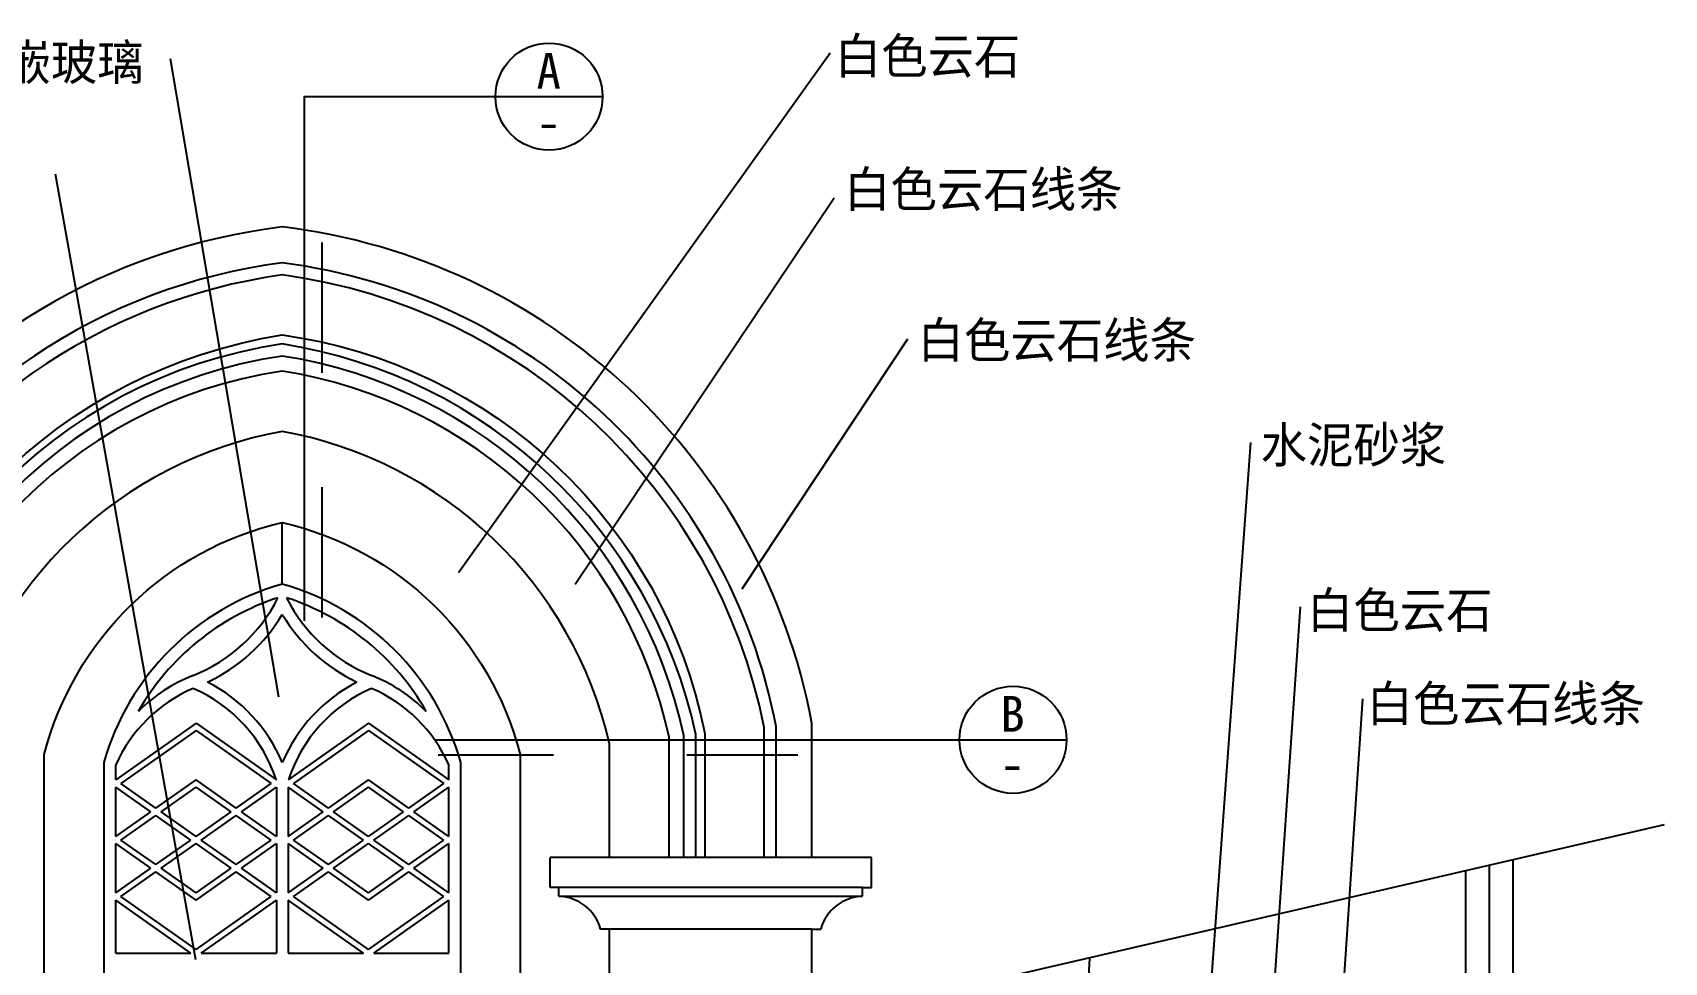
# Model space of a CAD drawing. Header units: metres. Extents: x 0 to 5410, y 0 to 6910.
# Drawn here: x 2656 to 5398, y 5344 to 6906 of the extents above; entities that cross this region are included whole.
import ezdxf

# ---------------------------------------------------------------- set-up
doc = ezdxf.new("R2010")
doc.units = ezdxf.units.M
for name, color, linetype in [('2', 2, 'Continuous'), ('3', 3, 'Continuous'), ('4', 4, 'Continuous'), ('7', 7, 'Continuous'), ('BH', 3, 'Continuous'), ('DIM', 3, 'Continuous'), ('TEXT', 3, 'Continuous')]:
    doc.layers.add(name, color=color, linetype=linetype)
doc.dimstyles.get("Standard").update_dxf_attribs({"dimtxt": 2.5, "dimasz": 2.5, "dimexe": 1.25, "dimexo": 0.625, "dimtad": 1, "dimcen": 2.5, "dimazin": 3, "dimtfac": 1, "dimtmove": 0, "dimatfit": 3})

msp = doc.modelspace()

# ---------------------------------------------------------------- hatches: boundary and pattern name
at = {"layer": 'BH'}
h = msp.add_hatch(dxfattribs=at)
h.set_pattern_fill('ANSI33', scale=200)
h.paths.add_polyline_path([(5104.51, 5061.47), (5144.51, 5061.47), (5144.51, 5516.44), (5104.51, 5507.18)])
h = msp.add_hatch(dxfattribs=at)
h.set_pattern_fill('AR-CONC', scale=10)
h.paths.add_polyline_path([(5104.51, 4637.66), (5104.51, 5507.18), (5064.51, 5497.92), (5064.51, 4677.66), (4563.27, 4677.66), (4563.27, 3941.16), (4342.44, 3941.16), (4339.88, 3901.16), (4603.27, 3901.16), (4603.27, 4637.66)])
h = msp.add_hatch(dxfattribs=at)
h.set_pattern_fill('AR-CONC', scale=50)
h.paths.add_polyline_path([(5064.51, 5497.92), (4432.52, 5351.62), (4342.44, 3941.16), (4563.27, 3941.16), (4563.27, 4677.66), (5064.51, 4677.66)])
h = msp.add_hatch(dxfattribs=at)
h.set_pattern_fill('ANSI31', scale=1000)
h.paths.add_polyline_path([(5064.51, 5497.92), (4432.52, 5351.62), (4342.44, 3941.16), (4563.27, 3941.16), (4563.27, 4677.66), (5064.51, 4677.66)])

# ---------------------------------------------------------------- linework, layer by layer
at = {"layer": '2'}
msp.add_lwpolyline([(4342.44, 3941.16), (4563.27, 3941.16), (4563.27, 4677.66), (5064.51, 4677.66), (5064.51, 5497.92)], dxfattribs=at)
at = {"layer": '3'}
for p, q in [((3075.52, 5979.51), (3075.52, 6082.85)), ((2930.52, 5745.33), (2795.52, 5650.33)), ((2930.52, 5733.1), (2804.21, 5644.21)), ((2930.52, 5745.33), (3065.52, 5650.33)), ((2930.52, 5733.1), (3056.84, 5644.21)), ((3220.52, 5745.33), (3085.52, 5650.33)), ((3220.52, 5733.1), (3094.21, 5644.21)), ((3220.52, 5745.33), (3355.52, 5650.33)), ((3220.52, 5733.1), (3346.84, 5644.21)), ((3905.52, 5519.62), (3905.52, 5740.09)), ((2795.52, 5650.33), (2795.52, 5675.35)), ((2863.02, 5602.83), (2930.52, 5650.33)), ((2998.02, 5602.83), (2930.52, 5650.33)), ((3153.02, 5602.83), (3220.52, 5650.33)), ((3288.02, 5602.83), (3220.52, 5650.33)), ((3355.52, 5650.33), (3355.52, 5675.35)), ((2854.34, 5596.71), (2795.52, 5638.1)), ((2795.52, 5555.33), (2795.52, 5638.1)), ((2863.02, 5602.83), (2804.21, 5644.21)), ((2871.71, 5596.71), (2930.52, 5638.1)), ((2989.34, 5596.71), (2930.52, 5638.1)), ((2998.02, 5602.83), (3056.84, 5644.21)), ((3006.71, 5596.71), (3065.52, 5638.1)), ((3065.52, 5638.1), (3065.52, 5555.33)), ((3144.34, 5596.71), (3085.52, 5638.1)), ((3085.52, 5638.1), (3085.52, 5555.33)), ((3153.02, 5602.83), (3094.21, 5644.21)), ((3161.71, 5596.71), (3220.52, 5638.1)), ((3279.34, 5596.71), (3220.52, 5638.1)), ((3288.02, 5602.83), (3346.84, 5644.21)), ((3296.71, 5596.71), (3355.52, 5638.1)), ((3355.52, 5555.33), (3355.52, 5638.1)), ((2795.52, 5555.33), (2854.34, 5596.71)), ((2930.52, 5555.33), (2871.71, 5596.71)), ((2930.52, 5555.33), (2989.34, 5596.71)), ((3065.52, 5555.33), (3006.71, 5596.71)), ((3085.52, 5555.33), (3144.34, 5596.71)), ((3220.52, 5555.33), (3161.71, 5596.71)), ((3220.52, 5555.33), (3279.34, 5596.71)), ((3355.52, 5555.33), (3296.71, 5596.71)), ((2804.21, 5549.21), (2863.02, 5590.6)), ((2921.84, 5549.21), (2863.02, 5590.6)), ((2939.21, 5549.21), (2998.02, 5590.6)), ((3056.84, 5549.21), (2998.02, 5590.6)), ((3094.21, 5549.21), (3153.02, 5590.6)), ((3211.84, 5549.21), (3153.02, 5590.6)), ((3229.21, 5549.21), (3288.02, 5590.6)), ((3346.84, 5549.21), (3288.02, 5590.6)), ((2795.52, 5460.33), (2795.52, 5543.1)), ((2854.34, 5501.71), (2795.52, 5543.1)), ((2863.02, 5507.83), (2804.21, 5549.21)), ((2863.02, 5507.83), (2921.84, 5549.21)), ((2871.71, 5501.71), (2930.52, 5543.1)), ((2989.34, 5501.71), (2930.52, 5543.1)), ((2998.02, 5507.83), (2939.21, 5549.21)), ((2998.02, 5507.83), (3056.84, 5549.21)), ((3006.71, 5501.71), (3065.52, 5543.1)), ((3065.52, 5543.1), (3065.52, 5460.33)), ((3085.52, 5543.1), (3085.52, 5460.33)), ((3144.34, 5501.71), (3085.52, 5543.1)), ((3153.02, 5507.83), (3094.21, 5549.21)), ((3153.02, 5507.83), (3211.84, 5549.21)), ((3161.71, 5501.71), (3220.52, 5543.1)), ((3279.34, 5501.71), (3220.52, 5543.1)), ((3288.02, 5507.83), (3229.21, 5549.21)), ((3288.02, 5507.83), (3346.84, 5549.21)), ((3296.71, 5501.71), (3355.52, 5543.1)), ((3355.52, 5460.33), (3355.52, 5543.1)), ((2795.52, 5460.33), (2854.34, 5501.71)), ((2804.21, 5454.21), (2863.02, 5495.6)), ((2930.52, 5448.1), (2863.02, 5495.6)), ((2930.52, 5460.33), (2871.71, 5501.71)), ((2930.52, 5460.33), (2989.34, 5501.71)), ((2930.52, 5448.1), (2998.02, 5495.6)), ((3056.84, 5454.21), (2998.02, 5495.6)), ((3065.52, 5460.33), (3006.71, 5501.71)), ((3085.52, 5460.33), (3144.34, 5501.71)), ((3094.21, 5454.21), (3153.02, 5495.6)), ((3220.52, 5448.1), (3153.02, 5495.6)), ((3220.52, 5460.33), (3161.71, 5501.71)), ((3220.52, 5460.33), (3279.34, 5501.71)), ((3220.52, 5448.1), (3288.02, 5495.6)), ((3346.84, 5454.21), (3288.02, 5495.6)), ((3355.52, 5460.33), (3296.71, 5501.71)), ((4050.52, 5469.62), (3540.52, 5469.62)), ((2921.84, 5359.21), (2795.52, 5448.1)), ((2795.52, 5359.21), (2795.52, 5448.1)), ((2930.52, 5365.33), (2804.21, 5454.21)), ((2930.52, 5365.33), (3056.84, 5454.21)), ((2939.21, 5359.21), (3065.52, 5448.1)), ((3065.52, 5448.1), (3065.52, 5359.21)), ((3211.84, 5359.21), (3085.52, 5448.1)), ((3085.52, 5448.1), (3085.52, 5359.21)), ((3220.52, 5365.33), (3094.21, 5454.21)), ((3220.52, 5365.33), (3346.84, 5454.21)), ((3229.21, 5359.21), (3355.52, 5448.1)), ((3355.52, 5359.21), (3355.52, 5448.1)), ((3965.52, 5399.62), (3625.52, 5399.62)), ((2795.52, 5359.21), (2921.84, 5359.21)), ((2939.21, 5359.21), (3065.52, 5359.21)), ((3085.52, 5359.21), (3211.84, 5359.21)), ((3229.21, 5359.21), (3355.52, 5359.21))]:
    msp.add_line(p, q, dxfattribs=at)
for points in [[(3770.52, 5519.62), (3770.52, 5726.72, 0.31), (3075.56, 6382.93, 0.35), (2365.4, 5623.79), (2365.4, 5519.62)], [(3750.52, 5519.62), (3750.52, 5724.65, 0.31), (3075.51, 6362.71, 0.35), (2385.4, 5623.01), (2385.4, 5519.62)]]:
    msp.add_lwpolyline(points, format="xyb", dxfattribs=at)
for centre, radius, start, end in [((3198.53, 5556.5), 970.53, 97.28, 150.3), ((2952.52, 5556.5), 970.53, 10.9, 82.72), ((3198.53, 5556.5), 420.53, 108.05, 150.22), ((2825.39, 6078.52), 271.85, 291.61, 333.29), ((3325.66, 6078.52), 271.85, 206.71, 248.39), ((2952.52, 5556.5), 420.53, 29.78, 71.95), ((2825.39, 6078.52), 291.85, 295.29, 328.99), ((3325.66, 6078.52), 291.85, 211.01, 244.71), ((3025.66, 5573.05), 271.85, 111.61, 134.96), ((2825.39, 5573.05), 271.85, 23.06, 62.71), ((3325.66, 5573.05), 271.85, 117.29, 156.94), ((3125.39, 5573.05), 271.85, 45.04, 68.39), ((3025.66, 5573.05), 251.85, 113.43, 156.03), ((2825.39, 5573.05), 251.85, 17.96, 66.57), ((3325.66, 5573.05), 251.85, 113.43, 162.04), ((3125.39, 5573.05), 251.85, 23.97, 66.57)]:
    msp.add_arc(centre, radius, start, end, dxfattribs=at)
at = {"layer": '4'}
for p, q in [((3965.52, 5519.62), (3965.52, 5745.73)), ((3625.52, 5519.62), (3625.52, 5711.07)), ((4065.52, 5519.62), (3525.52, 5519.62)), ((3525.52, 5469.62), (3525.52, 5519.62)), ((4065.52, 5469.62), (4065.52, 5519.62)), ((5104.51, 4637.66), (5104.51, 5507.18)), ((3540.52, 5469.62), (3525.52, 5469.62)), ((3540.52, 5454.62), (3540.52, 5469.62)), ((4050.52, 5469.62), (4065.52, 5469.62)), ((4050.52, 5454.62), (4050.52, 5469.62)), ((3625.52, 5399.62), (3610.52, 5399.62)), ((3625.52, 5199.62), (3625.52, 5399.62)), ((3965.52, 5399.62), (3980.52, 5399.62)), ((3965.52, 5199.62), (3965.52, 5399.62))]:
    msp.add_line(p, q, dxfattribs=at)
for points in [[(3885.52, 5519.62), (3885.52, 5738.17, 0.32), (3075.52, 6499.04, 0.24), (2355.52, 5995.65, 0.24), (1635.52, 6499.04, 0.32), (825.52, 5738.17), (825.52, 5519.62)], [(925.52, 5519.62), (925.52, 5728.26, -0.32), (1635.52, 6398.09, -0.33), (2355.52, 5669.37, -0.33), (3075.52, 6398.09, -0.32), (3785.52, 5728.26), (3785.52, 5519.62)], [(4337.33, 3861.16), (4603.27, 3861.16), (4763.27, 4067.84), (4763.27, 4474.12, -0.88), (4903.27, 4474.12, 0.41), (5003.26, 4374.27, 1), (5003.26, 4537.11), (5003.26, 4576.95), (5104.51, 4576.95), (5144.51, 4637.66), (5144.51, 4698.32, 0.36), (5164.51, 4738.32, -0.29), (5244.51, 4900.22), (5244.51, 4940.55), (5284.51, 4940.55), (5284.51, 5061.47), (5144.51, 5061.47), (5144.51, 5516.44)]]:
    msp.add_lwpolyline(points, format="xyb", dxfattribs=at)
msp.add_lwpolyline([(2675.52, 3239.21), (2675.52, 5693.02, -0.28), (3075.52, 6082.85, -0.28), (3475.52, 5693.02), (3475.52, 3239.21)], format="xyb", close=True, dxfattribs=at)
for centre, radius, start, end in [((3198.53, 5556.5), 1030.53, 96.86, 144.89), ((2952.52, 5556.5), 1030.53, 10.58, 83.14), ((3198.53, 5556.5), 690.53, 100.26, 167.07), ((2952.52, 5556.5), 690.53, 12.93, 79.74), ((3537.8, 5379.11), 75.56, 15.75, 87.94), ((4053.24, 5379.11), 75.56, 92.06, 164.25)]:
    msp.add_arc(centre, radius, start, end, dxfattribs=at)
at = {"layer": '7'}
msp.add_lwpolyline([(3725.52, 5519.62), (3725.52, 5722.02, 0.31), (3075.52, 6337.41, 0.35), (2410.49, 5623.21), (2410.49, 5519.62)], format="xyb", dxfattribs=at)
msp.add_lwpolyline([(3375.52, 5679.51, 0.26), (3075.52, 5979.51, 0.26), (2775.52, 5679.51), (2775.52, 3339.21), (3375.52, 3339.21)], format="xyb", close=True, dxfattribs=at)
at = {"layer": 'DIM'}
for p, q in [((3331.89, 5717.65), (4213.71, 5717.65)), ((4160.13, 5288.56), (5398.37, 5575.21)), ((3540.52, 5454.62), (4050.52, 5454.62)), ((4432.44, 5350.28), (4312.29, 3469.11))]:
    msp.add_line(p, q, dxfattribs=at)
for points in [[(3112.7, 5917.63), (3112.7, 6798.68), (3433.84, 6798.68)], [(3433.84, 6798.68), (3613.84, 6798.68)], [(3142.7, 6334.41), (3142.7, 6553.57)], [(3142.7, 5923.15), (3142.7, 6142.31)], [(4213.71, 5717.65), (4393.71, 5717.65)], [(3337.37, 5692.38), (3531.43, 5692.38)], [(3755.55, 5692.38), (3942.19, 5692.38)]]:
    msp.add_lwpolyline(points, dxfattribs=at)
for centre in [(3523.84, 6798.68), (4303.71, 5717.65)]:
    msp.add_circle(centre, 90, dxfattribs=at)

# ---------------------------------------------------------------- texts
for s, p in [('A', (3502.85, 6812.28)), ('-', (3502.7, 6725.65)), ('B', (4282.32, 5731.25)), ('-', (4282.11, 5646.91))]:
    msp.add_text(s, height=60, dxfattribs=at).set_placement(p)
at = {"layer": 'TEXT'}
for s, p in [('镶嵌玻璃', (2530.59, 6826.39)), ('白色云石', (4004.09, 6837.19)), ('白色云石线条', (4019.72, 6613.05)), ('白色云石线条', (4143.14, 6359.5)), ('水泥砂浆', (4719.79, 6183.36)), ('白色云石', (4797.63, 5905.56)), ('白色云石线条', (4897.84, 5748.42))]:
    msp.add_text(s, height=60, dxfattribs=at).set_placement(p)

# ---------------------------------------------------------------- leaders
at = {"layer": 'DIM'}
for points in [[(3069.44, 5789.29), (2887.84, 6862.46)], [(3371.53, 5999.1), (3996.46, 6872.05)], [(2930.46, 5347.91), (2694.19, 6668.19)], [(3567.58, 5979.37), (4003.31, 6628.7)], [(3848.62, 5971.64), (4127.07, 6391.65)], [(4580.02, 4530.23), (4703.41, 6217.12)], [(4669.93, 4242.05), (4787.02, 5941.38)], [(4811.35, 4595.6), (4891.86, 5786.71)]]:
    msp.add_leader(points, dimstyle='Standard', dxfattribs=at)

doc.saveas('drawing.dxf')
